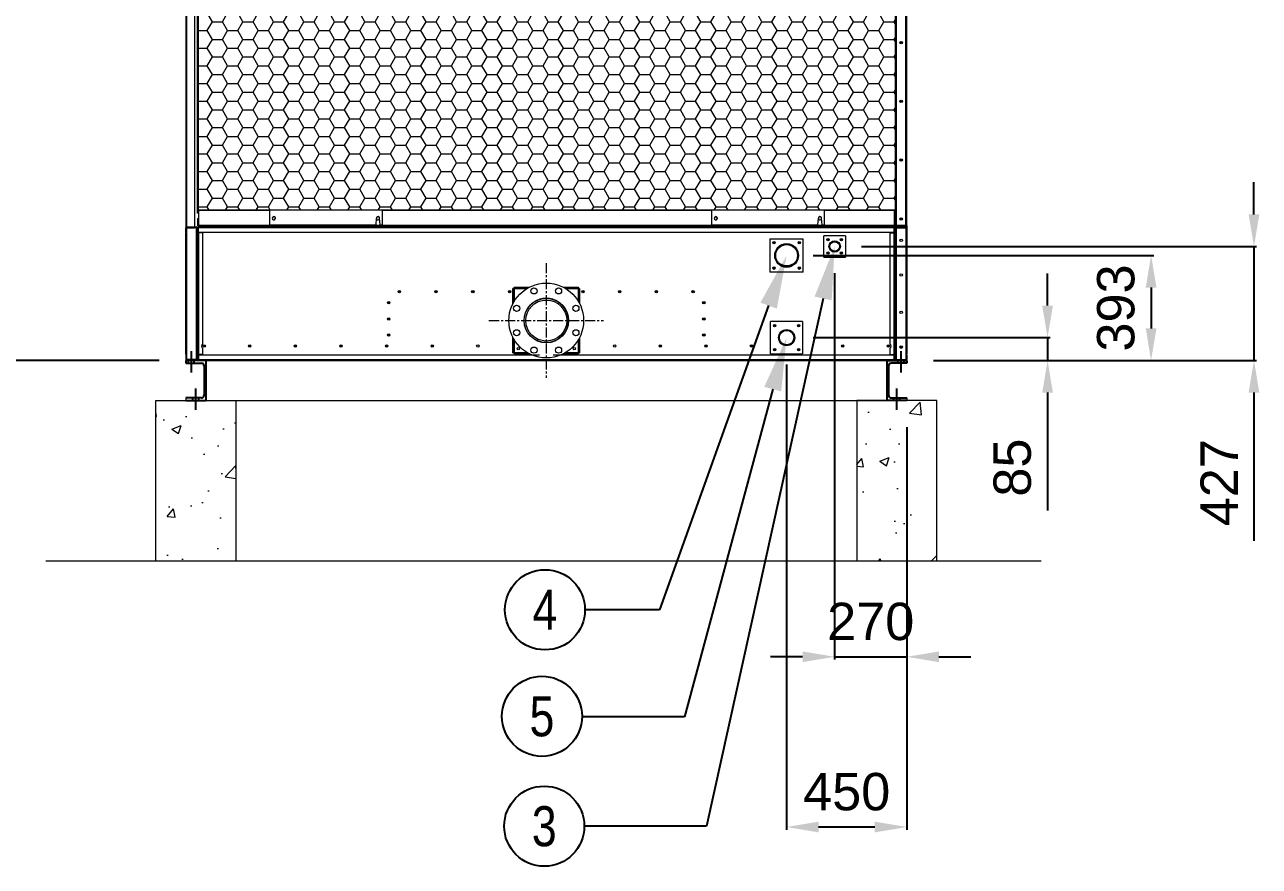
# Model space of a CAD drawing. Header units: millimetres. Extents: x 1416 to 30823, y 990 to 21785.
# Drawn here: x 4258 to 8881, y 6680 to 9830 of the extents above; entities that cross this region are included whole.
import ezdxf
from ezdxf import colors
from ezdxf.entities.mleader import LeaderData, LeaderLine
from ezdxf.enums import TextEntityAlignment as Align
from ezdxf.math import Vec2, Vec3

# ---------------------------------------------------------------- set-up
doc = ezdxf.new("R2010")
doc.units = ezdxf.units.MM
doc.linetypes.add('CENTER', pattern=[2, 1.25, -0.25, 0.25, -0.25])
doc.linetypes.add('CENTERX2', pattern=[4, 2.5, -0.5, 0.5, -0.5])
for name, color, linetype in [('center', 1, 'CENTER'), ('냉각탑_dim', 1, 'Continuous'), ('냉각탑_text', 3, 'Continuous'), ('냉각탑_기초', 23, 'Continuous')]:
    doc.layers.add(name, color=color, linetype=linetype)
doc.styles.get("Standard").update_dxf_attribs({"font": 'arial.ttf'})
doc.dimstyles.new('1.40', dxfattribs={"dimscale": 20, "dimtxt": 1.5, "dimasz": 1, "dimexe": 0.5, "dimexo": 0.5, "dimgap": 0.5, "dimtad": 1, "dimdec": 0, "dimzin": 0, "dimdsep": 46, "dimtxsty": 'Standard', "dimcen": 0, "dimclrd": 2, "dimclre": 2, "dimclrt": 3, "dimadec": 0, "dimazin": 0, "dimtfac": 1, "dimtdec": 0, "dimtmove": 0, "dimatfit": 0, "dimfxl": 1, "dimtolj": 1, "dimtzin": 0, "dimlwd": -1, "dimlwe": -1, "dimarcsym": 0})

# ---------------------------------------------------------------- blocks, each defined once
blk = doc.blocks.new('*D26')
at = {"color": 2, "transparency": 16777216}
for p, q in [((4760.8, 11573), (4040.5, 11573)), ((4050.5, 11453), (4050.5, 8693)), ((4760.8, 8573), (4040.5, 8573))]:
    blk.add_line(p, q, dxfattribs=at)
for points in [[(4030.5, 11453), (4070.5, 11453), (4050.5, 11573)], [(4030.5, 8693), (4070.5, 8693), (4050.5, 8573)]]:
    blk.add_solid(points, dxfattribs=at)
at = {"layer": 'Defpoints', "color": 0, "transparency": 16777216}
for p in [(4860.8, 11573), (4050.5, 8573), (4860.8, 8573)]:
    blk.add_point(p, dxfattribs=at)
at = {"color": 3, "lineweight": 5, "transparency": 16777216, "insert": (3919, 10073), "char_height": 140, "attachment_point": 5, "rotation": 90}
blk.add_mtext('\\A1;3000', dxfattribs=at)
blk = doc.blocks.new('*D27')
at = {"color": 2, "transparency": 16777216}
for p, q in [((8860.9, 9120), (8860.9, 9240)), ((7390.7, 9000), (8870.9, 9000)), ((8860.9, 9000), (8860.9, 8573)), ((7660.8, 8573), (8870.9, 8573)), ((8860.9, 8453), (8860.9, 7898))]:
    blk.add_line(p, q, dxfattribs=at)
for points in [[(8840.9, 9120), (8880.9, 9120), (8860.9, 9000)], [(8840.9, 8453), (8880.9, 8453), (8860.9, 8573)]]:
    blk.add_solid(points, dxfattribs=at)
at = {"layer": 'Defpoints', "color": 0, "transparency": 16777216}
for p in [(7290.7, 9000), (7560.8, 8573), (8860.9, 8573)]:
    blk.add_point(p, dxfattribs=at)
at = {"color": 3, "lineweight": 5, "transparency": 16777216, "insert": (8730.6, 8115.5), "char_height": 140, "attachment_point": 5, "rotation": 90}
blk.add_mtext('\\A1;427', dxfattribs=at)
blk = doc.blocks.new('*D28')
at = {"color": 2, "transparency": 16777216}
for p, q in [((7290.7, 8900), (7290.7, 7454)), ((7560.8, 8323), (7560.8, 7454)), ((7170.7, 7464), (7050.7, 7464)), ((7290.7, 7464), (7560.8, 7464)), ((7680.8, 7464), (7800.8, 7464))]:
    blk.add_line(p, q, dxfattribs=at)
for points in [[(7170.7, 7484), (7170.7, 7444), (7290.7, 7464)], [(7680.8, 7484), (7680.8, 7444), (7560.8, 7464)]]:
    blk.add_solid(points, dxfattribs=at)
at = {"layer": 'Defpoints', "color": 0, "transparency": 16777216}
for p in [(7290.7, 9000), (7560.8, 8423), (7560.8, 7464)]:
    blk.add_point(p, dxfattribs=at)
at = {"color": 3, "lineweight": 5, "transparency": 16777216, "insert": (7425.7, 7595.5), "char_height": 140, "attachment_point": 5}
blk.add_mtext('\\A1;270', dxfattribs=at)
blk = doc.blocks.new('*D29')
at = {"color": 2, "transparency": 16777216}
for p, q in [((8088, 8778.5), (8088, 8898.5)), ((7210.8, 8658.5), (8098, 8658.5)), ((8088, 8658.5), (8088, 8573)), ((7660.8, 8573), (8098, 8573)), ((8088, 8453), (8088, 8011.2))]:
    blk.add_line(p, q, dxfattribs=at)
for points in [[(8068, 8778.5), (8108, 8778.5), (8088, 8658.5)], [(8068, 8453), (8108, 8453), (8088, 8573)]]:
    blk.add_solid(points, dxfattribs=at)
at = {"layer": 'Defpoints', "color": 0, "transparency": 16777216}
for p in [(7110.8, 8658.5), (7560.8, 8573), (8088, 8573)]:
    blk.add_point(p, dxfattribs=at)
at = {"color": 3, "lineweight": 5, "transparency": 16777216, "insert": (7956.5, 8172.1), "char_height": 140, "attachment_point": 5, "rotation": 90}
blk.add_mtext('\\A1;85', dxfattribs=at)
blk = doc.blocks.new('*D30')
at = {"color": 2, "transparency": 16777216}
for p, q in [((7210.8, 8966.2), (8485.7, 8966.2)), ((8475.7, 8846.2), (8475.7, 8693)), ((7660.8, 8573), (8485.7, 8573))]:
    blk.add_line(p, q, dxfattribs=at)
for points in [[(8455.7, 8846.2), (8495.7, 8846.2), (8475.7, 8966.2)], [(8455.7, 8693), (8495.7, 8693), (8475.7, 8573)]]:
    blk.add_solid(points, dxfattribs=at)
at = {"layer": 'Defpoints', "color": 0, "transparency": 16777216}
for p in [(7110.8, 8966.2), (7560.8, 8573), (8475.7, 8573)]:
    blk.add_point(p, dxfattribs=at)
at = {"color": 3, "lineweight": 5, "transparency": 16777216, "insert": (8344.1, 8769.6), "char_height": 140, "attachment_point": 5, "rotation": 90}
blk.add_mtext('\\A1;393', dxfattribs=at)
blk = doc.blocks.new('*D31')
at = {"color": 2, "transparency": 16777216}
for p, q in [((7110.8, 8558.5), (7110.8, 6816.9)), ((7560.8, 8323), (7560.8, 6816.9)), ((7440.8, 6826.9), (7230.8, 6826.9))]:
    blk.add_line(p, q, dxfattribs=at)
for points in [[(7230.8, 6846.9), (7230.8, 6806.9), (7110.8, 6826.9)], [(7440.8, 6846.9), (7440.8, 6806.9), (7560.8, 6826.9)]]:
    blk.add_solid(points, dxfattribs=at)
at = {"layer": 'Defpoints', "color": 0, "transparency": 16777216}
for p in [(7110.8, 8658.5), (7560.8, 8423), (7110.8, 6826.9)]:
    blk.add_point(p, dxfattribs=at)
at = {"color": 3, "lineweight": 5, "transparency": 16777216, "insert": (7335.8, 6958.4), "char_height": 140, "attachment_point": 5}
blk.add_mtext('\\A1;450', dxfattribs=at)
blk = doc.blocks.new('3')
at = {"lineweight": 20}
h = blk.add_hatch(dxfattribs=at)
h.set_pattern_fill('HONEY', scale=12)
h.set_pattern_definition([(0, (-322680.533, -80467.947), (57.15, 32.9955677), [38.1, -76.2]), (120, (-322680.533, -80467.947), (-57.15, 32.995568), [38.1, -76.2]), (60, (-322680.533, -80467.947), (1e-07, 65.9911357), [-76.2, 38.1])])
h.paths.add_polyline_path([(4908.3, 11044), (4908.3, 9135.2), (7516.8, 9135.2), (7516.8, 11044)])
at = {"color": 7, "lineweight": 20}
for p, q in [((4860.8, 11336.4), (4860.8, 9069.5)), ((4863.9, 11333), (4863.9, 9073)), ((7518.7, 9078.1), (7518.7, 11327.9)), ((7521.9, 9078.1), (7521.9, 11327.9)), ((7557.7, 9078.1), (7557.7, 11327.9)), ((7560.8, 9078.1), (7560.8, 11327.9)), ((4893.7, 11277.8), (4893.7, 9073)), ((7516.8, 11250), (7516.8, 9124)), ((4904.8, 9124), (4904.8, 11054)), ((5595.8, 9135.2), (6830.8, 9135.2)), ((7513.3, 9078.8), (4908.3, 9078.8)), ((7513.3, 9075), (4908.3, 9075)), ((7513.3, 9073), (4908.3, 9073)), ((7513.3, 9069.5), (4908.3, 9069.5)), ((4908.3, 9053), (7513.3, 9053)), ((6184.9, 8593), (4908.3, 8593)), ((4908.3, 8576.5), (7513.3, 8576.5)), ((4908.3, 8573), (7013.3, 8573)), ((4908.3, 8573), (7513.3, 8573)), ((7513.3, 8593), (6236.6, 8593))]:
    blk.add_line(p, q, dxfattribs=at)
at = {"color": 7, "lineweight": 20, "ltscale": 0.001944}
for p, q in [((4908.3, 9124), (4904.8, 9124)), ((7516.8, 9124), (7513.3, 9124)), ((4899.3, 9069.5), (4902.8, 9069.5)), ((4908.3, 9073), (4908.3, 9069.5)), ((7513.3, 9073), (7513.3, 9069.5)), ((7522.3, 9069.5), (7518.7, 9069.5)), ((4864.3, 9051), (4860.8, 9051)), ((4904.8, 9051), (4908.3, 9051)), ((7516.8, 9051), (7513.3, 9051)), ((7557.3, 9051), (7560.8, 9051)), ((4864.3, 8595), (4860.8, 8595)), ((4899.3, 8576.5), (4902.8, 8576.5)), ((4904.8, 8595), (4908.3, 8595)), ((4908.3, 8573), (4908.3, 8576.5)), ((7516.8, 8595), (7513.3, 8595)), ((7513.3, 8573), (7513.3, 8576.5)), ((7522.3, 8576.5), (7518.7, 8576.5)), ((7557.3, 8595), (7560.8, 8595))]:
    blk.add_line(p, q, dxfattribs=at)
at = {"color": 7, "lineweight": 20, "ltscale": 0.031316}
for p, q in [((4908.3, 9135.2), (4908.3, 9078.8)), ((7513.3, 9135.2), (7513.3, 9078.8))]:
    blk.add_line(p, q, dxfattribs=at)
at = {"color": 7, "lineweight": 20, "ltscale": 0.148611}
blk.add_line((4908.3, 9135.2), (5175.8, 9135.2), dxfattribs=at)
at = {"color": 7, "lineweight": 20, "ltscale": 0.233333}
for p, q in [((5595.8, 9135.3), (5175.8, 9135.3)), ((7250.8, 9135.3), (6830.8, 9135.3))]:
    blk.add_line(p, q, dxfattribs=at)
at = {"color": 7, "lineweight": 20, "ltscale": 0.030439}
for p, q in [((5175.8, 9080.5), (5175.8, 9135.3)), ((5595.8, 9135.3), (5595.8, 9080.5)), ((6830.8, 9080.5), (6830.8, 9135.3)), ((7250.8, 9135.3), (7250.8, 9080.5))]:
    blk.add_line(p, q, dxfattribs=at)
at = {"color": 7, "lineweight": 20, "ltscale": 0.145833}
blk.add_line((7250.8, 9135.2), (7513.3, 9135.2), dxfattribs=at)
at = {"color": 7, "lineweight": 20, "ltscale": 0.010556}
blk.add_line((7515.3, 9105), (7515.3, 9124), dxfattribs=at)
at = {"color": 7, "lineweight": 20, "ltscale": 0.010555}
blk.add_line((7516.8, 9105), (7516.8, 9124), dxfattribs=at)
at = {"color": 7, "lineweight": 20, "ltscale": 0.009167}
for p, q in [((4860.8, 9053), (4860.8, 9069.5)), ((4862.8, 9053), (4862.8, 9069.5)), ((4908.3, 9053), (4908.3, 9069.5)), ((7513.3, 9053), (7513.3, 9069.5)), ((7558.8, 9069.5), (7558.8, 9053)), ((7560.8, 9069.5), (7560.8, 9053)), ((4924.8, 9051), (4908.3, 9051)), ((7496.8, 9051), (7513.3, 9051)), ((4860.8, 8593), (4860.8, 8576.5)), ((4862.8, 8593), (4862.8, 8576.5)), ((4924.8, 8595), (4908.3, 8595)), ((4908.3, 8593), (4908.3, 8576.5)), ((7496.8, 8595), (7513.3, 8595)), ((7513.3, 8593), (7513.3, 8576.5)), ((7558.8, 8593), (7558.8, 8576.5)), ((7560.8, 8593), (7560.8, 8576.5))]:
    blk.add_line(p, q, dxfattribs=at)
at = {"color": 7, "lineweight": 20, "ltscale": 0.011082}
for p, q in [((4863.9, 9070.9), (4863.9, 9051)), ((7557.7, 9070.9), (7557.7, 9051))]:
    blk.add_line(p, q, dxfattribs=at)
at = {"color": 7, "lineweight": 20, "ltscale": 0.019444}
for p, q in [((4864.3, 9073), (4899.3, 9073)), ((4899.3, 9071), (4864.3, 9071)), ((4899.3, 9069.5), (4864.3, 9069.5)), ((7557.3, 9073), (7522.3, 9073)), ((7557.3, 9071), (7522.3, 9071)), ((7557.3, 9069.5), (7522.3, 9069.5)), ((7522.3, 9069.5), (7557.3, 9069.5)), ((4864.3, 8576.5), (4899.3, 8576.5)), ((4864.3, 8575), (4899.3, 8575)), ((4864.3, 8573), (4899.3, 8573)), ((4864.3, 8573), (4899.3, 8573)), ((7522.3, 8576.5), (7557.3, 8576.5)), ((7557.3, 8575), (7522.3, 8575)), ((7557.3, 8573), (7522.3, 8573))]:
    blk.add_line(p, q, dxfattribs=at)
at = {"color": 7, "lineweight": 20, "ltscale": 0.010278}
for p, q in [((4864.3, 9051), (4864.3, 9069.5)), ((4904.8, 9069.5), (4904.8, 9051)), ((4906.8, 9051), (4906.8, 9069.5)), ((7513.3, 9051), (7513.3, 9069.5)), ((7514.8, 9069.5), (7514.8, 9051)), ((7516.8, 9051), (7516.8, 9069.5)), ((7557.3, 9069.5), (7557.3, 9051)), ((7557.3, 9069.5), (7557.3, 9051)), ((4864.3, 8576.5), (4864.3, 8595)), ((4904.8, 8595), (4904.8, 8576.5)), ((4906.8, 8576.5), (4906.8, 8595)), ((7513.3, 8576.5), (7513.3, 8595)), ((7514.8, 8595), (7514.8, 8576.5)), ((7516.8, 8576.5), (7516.8, 8595)), ((7557.3, 8595), (7557.3, 8576.5)), ((7557.3, 8595), (7557.3, 8576.5))]:
    blk.add_line(p, q, dxfattribs=at)
at = {"color": 7, "lineweight": 20, "ltscale": 0.016349}
blk.add_line((4864.3, 9069.5), (4893.7, 9069.5), dxfattribs=at)
at = {"color": 7, "lineweight": 20, "ltscale": 0.000833335}
blk.add_line((4893.7, 9071), (4893.7, 9069.5), dxfattribs=at)
at = {"color": 7, "lineweight": 20, "ltscale": 0.273889}
for p, q in [((4899.3, 9069.5), (4899.3, 8576.5)), ((4902.8, 9069.5), (4902.8, 8576.5)), ((7518.7, 8576.5), (7518.7, 9069.5)), ((7522.3, 8576.5), (7522.3, 9069.5))]:
    blk.add_line(p, q, dxfattribs=at)
at = {"color": 7, "lineweight": 20, "ltscale": 0.014722}
for p, q in [((4904.8, 9105), (4904.8, 9078.5)), ((4906.8, 9105), (4906.8, 9078.5)), ((7514.8, 9078.5), (7514.8, 9105)), ((7516.8, 9078.5), (7516.8, 9105))]:
    blk.add_line(p, q, dxfattribs=at)
at = {"color": 7, "lineweight": 20, "ltscale": 0.001111}
for p, q in [((4904.8, 9105), (4906.8, 9105)), ((4906.8, 9069.5), (4904.8, 9069.5)), ((5609.7, 9073), (5609.7, 9075)), ((5989.7, 9073), (5989.7, 9075)), ((6369.7, 9073), (6369.7, 9075)), ((6749.7, 9073), (6749.7, 9075)), ((7161.2, 9073), (7161.2, 9075)), ((7250.3, 9073), (7250.3, 9075)), ((7261.7, 9073), (7261.7, 9075)), ((7271.7, 9073), (7271.7, 9075)), ((7488.8, 9073), (7488.8, 9075)), ((7516.8, 9105), (7514.8, 9105)), ((7516.8, 9069.5), (7514.8, 9069.5)), ((4860.8, 9053), (4860.8, 9051)), ((4862.8, 9053), (4860.8, 9053)), ((4862.8, 9051), (4860.8, 9051)), ((4908.3, 9053), (4908.3, 9051)), ((7516.8, 9043.4), (7518.7, 9043.4)), ((7518.7, 9043), (7516.8, 9043)), ((7558.8, 9053), (7560.8, 9053)), ((7560.8, 9051), (7558.8, 9051)), ((7560.8, 9053), (7560.8, 9051)), ((4904.8, 9004.8), (4902.8, 9004.8)), ((4902.8, 8899.8), (4904.8, 8899.8)), ((4904.8, 8849.8), (4902.8, 8849.8)), ((7518.7, 8783), (7516.8, 8783)), ((4904.7, 8719.8), (4902.7, 8719.8)), ((4904.7, 8718.3), (4902.7, 8718.3)), ((7516.7, 8718.3), (7518.7, 8718.3)), ((7518.7, 8718.3), (7516.7, 8718.3)), ((7516.8, 8723), (7518.7, 8723)), ((7516.8, 8719.8), (7518.7, 8719.8)), ((4862.8, 8593), (4860.8, 8593)), ((4904.8, 8576.5), (4906.8, 8576.5)), ((4908.3, 8595), (4908.3, 8593)), ((7514.8, 8576.5), (7516.8, 8576.5)), ((7558.8, 8593), (7560.8, 8593))]:
    blk.add_line(p, q, dxfattribs=at)
at = {"color": 7, "lineweight": 20, "ltscale": 0.000833333}
for p, q in [((4908.3, 9069.5), (4906.8, 9069.5)), ((7513.3, 9069.5), (7514.8, 9069.5)), ((7520.8, 9069.5), (7522.3, 9069.5)), ((4862.8, 9051), (4864.3, 9051)), ((7558.8, 9051), (7557.3, 9051)), ((6090.5, 8842.9), (6089, 8842.9)), ((6090.5, 8842.9), (6090.5, 8844.4)), ((6331.1, 8842.9), (6331.1, 8844.4)), ((6331.1, 8842.9), (6332.6, 8842.9)), ((6090.5, 8602.3), (6089, 8602.3)), ((6090.5, 8602.3), (6090.5, 8600.8)), ((6331.1, 8602.3), (6331.1, 8600.8)), ((6331.1, 8602.3), (6332.6, 8602.3)), ((4908.3, 8576.5), (4906.8, 8576.5)), ((7513.3, 8576.5), (7514.8, 8576.5))]:
    blk.add_line(p, q, dxfattribs=at)
at = {"color": 7, "lineweight": 20, "ltscale": 0.002114}
for p, q in [((4908.3, 9075), (4908.3, 9078.8)), ((7513.3, 9075), (7513.3, 9078.8))]:
    blk.add_line(p, q, dxfattribs=at)
at = {"color": 7, "lineweight": 20, "ltscale": 9.68397e-05}
for p, q in [((5175.8, 9080.5), (5175.8, 9080.4)), ((5573.3, 9080.4), (5573.3, 9080.5)), ((5574.8, 9105.6), (5574.8, 9105.8)), ((5586.7, 9105.6), (5586.7, 9105.8)), ((5588.3, 9080.4), (5588.3, 9080.5)), ((5595.8, 9080.5), (5595.8, 9080.4)), ((6830.8, 9080.5), (6830.8, 9080.4)), ((7228.3, 9080.4), (7228.3, 9080.5)), ((7229.8, 9105.6), (7229.8, 9105.8)), ((7241.7, 9105.6), (7241.7, 9105.8)), ((7243.3, 9080.4), (7243.3, 9080.5)), ((7250.8, 9080.5), (7250.8, 9080.4))]:
    blk.add_line(p, q, dxfattribs=at)
at = {"color": 7, "lineweight": 20, "ltscale": 0.220833}
for p, q in [((5175.8, 9080.5), (5573.3, 9080.5)), ((5175.8, 9080.4), (5573.3, 9080.4)), ((6830.8, 9080.5), (7228.3, 9080.5)), ((6830.8, 9080.4), (7228.3, 9080.4))]:
    blk.add_line(p, q, dxfattribs=at)
at = {"color": 7, "lineweight": 20, "ltscale": 0.014059}
for p, q in [((5573.3, 9080.5), (5574.8, 9105.8)), ((5573.3, 9080.4), (5574.8, 9105.6)), ((5588.3, 9080.5), (5586.7, 9105.8)), ((5588.3, 9080.4), (5586.7, 9105.6)), ((7228.3, 9080.5), (7229.8, 9105.8)), ((7228.3, 9080.4), (7229.8, 9105.6)), ((7243.3, 9080.5), (7241.7, 9105.8)), ((7243.3, 9080.4), (7241.7, 9105.6))]:
    blk.add_line(p, q, dxfattribs=at)
at = {"color": 7, "lineweight": 20, "ltscale": 0.004167}
for p, q in [((5588.3, 9080.5), (5595.8, 9080.5)), ((5588.3, 9080.4), (5595.8, 9080.4)), ((7243.3, 9080.5), (7250.8, 9080.5)), ((7243.3, 9080.4), (7250.8, 9080.4))]:
    blk.add_line(p, q, dxfattribs=at)
at = {"color": 7, "lineweight": 20, "ltscale": 0.001112}
for p, q in [((7091.8, 9075), (7091.8, 9073)), ((7134.8, 9075), (7134.8, 9073)), ((4902.7, 8723), (4904.8, 8723)), ((4902.7, 8718.3), (4904.7, 8718.3)), ((4902.7, 8577.7), (4904.8, 8577.7))]:
    blk.add_line(p, q, dxfattribs=at)
at = {"color": 7, "lineweight": 20, "ltscale": 0.001106}
blk.add_line((7251.7, 9075), (7251.7, 9073), dxfattribs=at)
at = {"color": 7, "lineweight": 20, "ltscale": 0.003404}
blk.add_line((7515.3, 9069.5), (7515.3, 9075.6), dxfattribs=at)
at = {"color": 7, "lineweight": 20, "ltscale": 0.005}
for p, q in [((7516.8, 9069.5), (7516.8, 9078.5)), ((7522.2, 8573), (7513.2, 8573))]:
    blk.add_line(p, q, dxfattribs=at)
at = {"color": 7, "lineweight": 20, "ltscale": 0.001722}
for p, q in [((7521.9, 9078.1), (7518.7, 9078.1)), ((7560.8, 9078.1), (7557.7, 9078.1))]:
    blk.add_line(p, q, dxfattribs=at)
at = {"color": 7, "lineweight": 20, "ltscale": 0.004726}
blk.add_line((7518.7, 9069.5), (7518.7, 9078), dxfattribs=at)
at = {"color": 7, "lineweight": 20, "ltscale": 0.000833332}
blk.add_line((7521.9, 9078.1), (7521.9, 9076.6), dxfattribs=at)
at = {"color": 7, "lineweight": 20, "ltscale": 0.019889}
for p, q in [((7557.7, 9078.1), (7521.9, 9078.1)), ((7557.7, 9076.6), (7521.9, 9076.6)), ((7557.7, 9075), (7521.9, 9075))]:
    blk.add_line(p, q, dxfattribs=at)
at = {"color": 7, "lineweight": 20, "ltscale": 0.001123}
blk.add_line((7521.9, 9075), (7521.9, 9073), dxfattribs=at)
at = {"color": 7, "lineweight": 20, "ltscale": 0.000804013}
blk.add_line((7521.9, 9070.9), (7521.9, 9069.5), dxfattribs=at)
at = {"color": 7, "lineweight": 20, "ltscale": 0.00083418}
blk.add_line((7557.7, 9078.1), (7557.7, 9076.6), dxfattribs=at)
at = {"color": 7, "lineweight": 20, "ltscale": 0.000888889}
blk.add_line((7557.7, 9076.6), (7557.7, 9075), dxfattribs=at)
at = {"color": 7, "lineweight": 20, "ltscale": 0.001124}
blk.add_line((7557.7, 9075), (7557.7, 9073), dxfattribs=at)
at = {"color": 7, "lineweight": 20, "ltscale": 0.004777}
blk.add_line((7560.8, 9078.1), (7560.8, 9069.5), dxfattribs=at)
at = {"color": 7, "lineweight": 20, "ltscale": 0.253333}
for p, q in [((4860.8, 8595), (4860.8, 9051)), ((4864.3, 8595), (4864.3, 9051)), ((4904.8, 9051), (4904.8, 8595)), ((4908.3, 9051), (4908.3, 8595)), ((7513.3, 8595), (7513.3, 9051)), ((7516.8, 8595), (7516.8, 9051)), ((7557.3, 9051), (7557.3, 8595)), ((7560.8, 9051), (7560.8, 8595))]:
    blk.add_line(p, q, dxfattribs=at)
at = {"color": 7, "lineweight": 20, "ltscale": 0.230744}
for p, q in [((4924.8, 8635.7), (4924.8, 9051)), ((7496.8, 9051), (7496.8, 8635.7))]:
    blk.add_line(p, q, dxfattribs=at)
at = {"color": 7, "lineweight": 20, "ltscale": 0.069444}
for p, q in [((7048.3, 9028.7), (7048.3, 8903.7)), ((7048.3, 9028.7), (7173.3, 9028.7)), ((7173.3, 8903.7), (7173.3, 9028.7)), ((7173.3, 8903.7), (7048.3, 8903.7))]:
    blk.add_line(p, q, dxfattribs=at)
at = {"color": 7, "lineweight": 20, "ltscale": 0.044444}
for p, q in [((7250.7, 8960), (7250.7, 9040)), ((7330.7, 9040), (7250.7, 9040)), ((7330.7, 9040), (7330.7, 8960)), ((7250.7, 8960), (7330.7, 8960))]:
    blk.add_line(p, q, dxfattribs=at)
at = {"color": 7, "lineweight": 20, "ltscale": 0.004417}
for p, q in [((7560.8, 9051), (7560.8, 9043)), ((7560.8, 8602.9), (7560.8, 8595))]:
    blk.add_line(p, q, dxfattribs=at)
at = {"color": 7, "lineweight": 20, "ltscale": 0.052833}
for p, q in [((7560.8, 9043), (7560.8, 8947.9)), ((7560.8, 8928), (7560.8, 8832.9)), ((7560.8, 8813), (7560.8, 8717.9)), ((7560.8, 8698), (7560.8, 8602.9))]:
    blk.add_line(p, q, dxfattribs=at)
at = {"color": 7, "lineweight": 20, "ltscale": 0.058333}
blk.add_line((4902.8, 9004.8), (4902.8, 8899.8), dxfattribs=at)
at = {"color": 7, "lineweight": 20, "ltscale": 0.005528}
for p, q in [((7560.8, 8947.9), (7560.8, 8938)), ((7560.8, 8938), (7560.8, 8928)), ((7560.8, 8832.9), (7560.8, 8823)), ((7560.8, 8823), (7560.8, 8813)), ((7560.8, 8717.9), (7560.8, 8708)), ((7560.8, 8708), (7560.8, 8698))]:
    blk.add_line(p, q, dxfattribs=at)
at = {"color": 7, "lineweight": 20, "ltscale": 0.001778}
for p, q in [((6089, 8842.9), (6085.8, 8842.9)), ((6090.5, 8847.6), (6090.5, 8844.4)), ((6331.1, 8844.4), (6331.1, 8847.6)), ((6335.8, 8842.9), (6332.6, 8842.9)), ((6085.8, 8602.3), (6089, 8602.3)), ((6090.5, 8600.8), (6090.5, 8597.6)), ((6331.1, 8597.6), (6331.1, 8600.8)), ((6332.6, 8602.3), (6335.8, 8602.3))]:
    blk.add_line(p, q, dxfattribs=at)
at = {"color": 7, "lineweight": 20, "ltscale": 0.018362}
blk.add_line((6085.8, 8785.6), (6085.8, 8842.9), dxfattribs=at)
at = {"color": 7, "lineweight": 20, "ltscale": 0.01504}
blk.add_line((6089, 8791.6), (6089, 8842.9), dxfattribs=at)
at = {"color": 7, "lineweight": 20, "ltscale": 0.012858}
for p, q in [((6090.5, 8847.6), (6147.7, 8847.6)), ((6273.8, 8847.6), (6331.1, 8847.6))]:
    blk.add_line(p, q, dxfattribs=at)
at = {"color": 7, "lineweight": 20, "ltscale": 0.011072}
blk.add_line((6090.5, 8844.4), (6141.7, 8844.4), dxfattribs=at)
at = {"color": 7, "lineweight": 20, "ltscale": 0.010274}
for p, q in [((6090.5, 8842.9), (6139.1, 8842.9)), ((6282.4, 8842.9), (6331.1, 8842.9))]:
    blk.add_line(p, q, dxfattribs=at)
at = {"color": 7, "lineweight": 20, "ltscale": 0.013606}
blk.add_line((6090.5, 8842.9), (6090.5, 8794.2), dxfattribs=at)
at = {"color": 7, "lineweight": 20, "ltscale": 0.011073}
blk.add_line((6279.8, 8844.4), (6331.1, 8844.4), dxfattribs=at)
at = {"color": 7, "lineweight": 20, "ltscale": 0.013607}
blk.add_line((6331.1, 8794.2), (6331.1, 8842.9), dxfattribs=at)
at = {"color": 7, "lineweight": 20, "ltscale": 0.015041}
blk.add_line((6332.6, 8842.9), (6332.6, 8791.6), dxfattribs=at)
at = {"color": 7, "lineweight": 20, "ltscale": 0.018363}
blk.add_line((6335.8, 8842.9), (6335.8, 8785.6), dxfattribs=at)
at = {"color": 7, "lineweight": 20, "ltscale": 0.002588}
blk.add_line((6089, 8791.6), (6089, 8796.3), dxfattribs=at)
at = {"color": 7, "lineweight": 20, "ltscale": 0.002827}
blk.add_line((6090.5, 8799.3), (6090.5, 8794.2), dxfattribs=at)
at = {"color": 7, "lineweight": 20, "ltscale": 0.002826}
blk.add_line((6331.1, 8794.2), (6331.1, 8799.3), dxfattribs=at)
at = {"color": 7, "lineweight": 20, "ltscale": 0.002586}
blk.add_line((6332.6, 8796.3), (6332.6, 8791.6), dxfattribs=at)
at = {"color": 7, "lineweight": 20, "ltscale": 0.066667}
for p, q in [((7050.8, 8598.5), (7050.8, 8718.5)), ((7170.8, 8718.5), (7050.8, 8718.5)), ((7170.8, 8718.5), (7170.8, 8598.5)), ((7050.8, 8598.5), (7170.8, 8598.5))]:
    blk.add_line(p, q, dxfattribs=at)
at = {"color": 7, "lineweight": 20, "ltscale": 0.031807}
for p, q in [((6085.8, 8602.3), (6085.8, 8659.5)), ((6335.8, 8659.5), (6335.8, 8602.3)), ((6147.7, 8597.6), (6090.5, 8597.6)), ((6331.1, 8597.6), (6273.8, 8597.6))]:
    blk.add_line(p, q, dxfattribs=at)
at = {"color": 7, "lineweight": 20, "ltscale": 0.028485}
for p, q in [((6089, 8602.3), (6089, 8653.6)), ((6332.6, 8653.6), (6332.6, 8602.3)), ((6141.7, 8600.8), (6090.5, 8600.8)), ((6331.1, 8600.8), (6279.8, 8600.8))]:
    blk.add_line(p, q, dxfattribs=at)
at = {"color": 7, "lineweight": 20, "ltscale": 0.02705}
for p, q in [((6090.5, 8651), (6090.5, 8602.3)), ((6331.1, 8602.3), (6331.1, 8651)), ((6139.1, 8602.3), (6090.5, 8602.3)), ((6331.1, 8602.3), (6282.4, 8602.3))]:
    blk.add_line(p, q, dxfattribs=at)
at = {"color": 1, "linetype": 'CENTERX2', "ltscale": 50}
for p, q in [((4881.8, 8528), (4881.8, 8608)), ((7539.8, 8528), (7539.8, 8608)), ((4898.3, 8388), (4898.3, 8468)), ((7523.3, 8388), (7523.3, 8468))]:
    blk.add_line(p, q, dxfattribs=at)
at = {"color": 7, "lineweight": 20, "ltscale": 0.012967}
for p, q in [((4924.8, 8595), (4924.8, 8618.3)), ((7496.8, 8618.3), (7496.8, 8595))]:
    blk.add_line(p, q, dxfattribs=at)
at = {"color": 7, "lineweight": 25, "ltscale": 0.008333}
for p, q in [((4860.8, 8573), (4860.8, 8563)), ((7560.8, 8573), (7560.8, 8563))]:
    blk.add_line(p, q, dxfattribs=at)
at = {"color": 7, "lineweight": 25, "ltscale": 0.125}
for p, q in [((4935.8, 8573), (4860.8, 8573)), ((7485.8, 8573), (7560.8, 8573)), ((4860.8, 8423), (4935.8, 8423)), ((7560.8, 8423), (7485.8, 8423))]:
    blk.add_line(p, q, dxfattribs=at)
at = {"color": 7, "lineweight": 25, "ltscale": 0.05125}
for p, q in [((4860.8, 8563), (4919.3, 8563)), ((7560.8, 8563), (7502.3, 8563)), ((4919.3, 8433), (4860.8, 8433)), ((7502.3, 8433), (7560.8, 8433))]:
    blk.add_line(p, q, dxfattribs=at)
at = {"color": 7, "lineweight": 20, "ltscale": 0.000666671}
blk.add_line((4862.8, 8593), (4864, 8593), dxfattribs=at)
at = {"color": 7, "lineweight": 20, "ltscale": 0.0085}
for p, q in [((4864, 8577.7), (4864, 8593)), ((7557.6, 8593), (7557.6, 8577.7))]:
    blk.add_line(p, q, dxfattribs=at)
at = {"color": 7, "lineweight": 20, "ltscale": 0.019594}
for p, q in [((4900.7, 8576.2), (4865.5, 8576.2)), ((7520.8, 8576.2), (7556.1, 8576.2))]:
    blk.add_line(p, q, dxfattribs=at)
for p, q in [((4870.8, 8563), (4870.8, 8573)), ((4892.8, 8563), (4892.8, 8573)), ((7528.8, 8563), (7528.8, 8573)), ((7550.8, 8563), (7550.8, 8573)), ((4887.3, 8423), (4887.3, 8433)), ((4909.3, 8423), (4909.3, 8433)), ((7512.3, 8423), (7512.3, 8433)), ((7534.3, 8423), (7534.3, 8433))]:
    blk.add_line(p, q)
at = {"color": 7, "lineweight": 20, "ltscale": 0.004971}
for p, q in [((4899.3, 8573), (4908.2, 8573)), ((4908.2, 8573), (4899.3, 8573))]:
    blk.add_line(p, q, dxfattribs=at)
at = {"color": 7, "lineweight": 20, "ltscale": 0.003063}
for p, q in [((4908.3, 8576.2), (4902.7, 8576.2)), ((7513.3, 8576.2), (7518.8, 8576.2))]:
    blk.add_line(p, q, dxfattribs=at)
at = {"color": 7, "lineweight": 25, "ltscale": 0.091667}
for p, q in [((4929.3, 8553), (4929.3, 8443)), ((7492.3, 8553), (7492.3, 8443))]:
    blk.add_line(p, q, dxfattribs=at)
at = {"ltscale": 25}
for p, q in [((4935.8, 8573), (4935.8, 8423)), ((7485.8, 8573), (7485.8, 8423))]:
    blk.add_line(p, q, dxfattribs=at)
at = {"lineweight": 20}
blk.add_line((7485.8, 8573), (7560.8, 8573), dxfattribs=at)
at = {"color": 7, "lineweight": 20, "ltscale": 0.00111}
blk.add_line((7516.8, 8577.7), (7518.7, 8577.7), dxfattribs=at)
at = {"color": 7, "lineweight": 20, "ltscale": 0.000665871}
blk.add_line((7558.7, 8593), (7557.6, 8593), dxfattribs=at)
at = {"color": 7, "lineweight": 15, "ltscale": 0.0625}
for p, q in [((4860.8, 8433), (4860.8, 8423)), ((7560.8, 8433), (7560.8, 8423))]:
    blk.add_line(p, q, dxfattribs=at)
at = {"lineweight": 5}
blk.add_line((4935.8, 8423), (7485.8, 8423), dxfattribs=at)
at = {"color": 0, "lineweight": 20}
blk.add_lwpolyline([(4908.3, 11044), (7516.8, 11044), (7516.8, 9135.2), (4908.3, 9135.2)], close=True, dxfattribs=at)
at = {"color": 7, "lineweight": 20}
for centre, radius in [((7539.8, 9763), 4.5), ((7539.8, 9763), 3), ((7539.8, 9543), 4.5), ((7539.8, 9543), 3), ((7539.8, 9323), 4.5), ((7539.8, 9323), 3), ((7539.8, 9103), 4.5), ((7539.8, 9103), 3), ((7063.3, 9013.7), 4.5), ((7158.3, 9013.7), 4.5), ((7265.7, 9025), 4.5), ((7290.7, 9000), 21.4), ((7290.7, 9000), 17.7), ((7315.7, 9025), 4.5), ((7539.8, 9023), 4.5), ((7110.8, 8966.2), 44.5), ((7110.8, 8966.2), 40.9), ((7265.7, 8975), 4.5), ((7315.7, 8975), 4.5), ((7063.3, 8918.7), 4.5), ((7158.3, 8918.7), 4.5), ((7539.8, 8893), 4.5), ((5660.8, 8830.8), 4.5), ((5660.8, 8830.8), 3), ((5798.3, 8830.8), 4.5), ((5798.3, 8830.8), 3), ((5935.8, 8830.8), 4.5), ((5935.8, 8830.8), 3), ((6073.3, 8830.8), 4.5), ((6073.3, 8830.8), 3), ((6210.8, 8722.6), 140), ((6164.8, 8833.5), 11.5), ((6256.7, 8833.5), 11.5), ((6348.3, 8830.8), 4.5), ((6348.3, 8830.8), 3), ((6485.8, 8830.8), 4.5), ((6485.8, 8830.8), 3), ((6623.3, 8830.8), 4.5), ((6623.3, 8830.8), 3), ((6760.8, 8830.8), 4.5), ((6760.8, 8830.8), 3), ((5620.8, 8789), 4.5), ((5620.8, 8789), 3), ((6210.8, 8722.6), 83.3), ((6210.8, 8722.6), 82.6), ((6210.8, 8722.6), 76.8), ((6800.8, 8789), 4.5), ((6800.8, 8789), 3), ((6099.9, 8768.5), 11.5), ((6321.6, 8768.5), 11.5), ((7539.8, 8753), 4.5), ((5620.8, 8728.5), 4.5), ((5620.8, 8728.5), 3), ((6800.8, 8728.5), 4.5), ((6800.8, 8728.5), 3), ((7065.8, 8703.5), 4.5), ((7155.8, 8703.5), 4.5), ((5620.8, 8668), 4.5), ((5620.8, 8668), 3), ((6099.9, 8676.7), 11.5), ((6321.6, 8676.7), 11.5), ((6800.8, 8668), 4.5), ((6800.8, 8668), 3), ((7110.8, 8658.5), 30.2), ((7110.8, 8658.5), 27.1), ((4929.8, 8627), 4.5), ((4929.8, 8627), 3), ((5100.6, 8627), 4.5), ((5100.6, 8627), 3), ((5271.4, 8627), 4.5), ((5271.4, 8627), 3), ((5442.2, 8627), 4.5), ((5442.2, 8627), 3), ((5613, 8627), 4.5), ((5613, 8627), 3), ((5783.8, 8627), 4.5), ((5783.8, 8627), 3), ((5954.6, 8627), 4.5), ((6105.8, 8617.6), 4.5), ((6164.8, 8611.7), 11.5), ((6256.7, 8611.7), 11.5), ((6315.8, 8617.6), 4.5), ((6467, 8627), 4.5), ((6637.8, 8627), 4.5), ((6637.8, 8627), 3), ((6808.6, 8627), 4.5), ((6808.6, 8627), 3), ((6979.4, 8627), 4.5), ((6979.4, 8627), 3), ((7065.8, 8613.5), 4.5), ((7155.8, 8613.5), 4.5), ((7321, 8627), 4.5), ((7321, 8627), 3), ((7491.8, 8627), 4.5), ((7491.8, 8627), 3), ((7539.8, 8623), 4.5), ((7539.8, 8623), 3)]:
    blk.add_circle(centre, radius, dxfattribs=at)
at = {"lineweight": 5}
for centre in [(7063.3, 9013.7), (7158.3, 9013.7), (7265.7, 9025), (7315.7, 9025), (7265.7, 8975), (7315.7, 8975), (7063.3, 8918.7), (7158.3, 8918.7), (7065.8, 8703.5), (7155.8, 8703.5), (7065.8, 8613.5), (7155.8, 8613.5)]:
    blk.add_circle(centre, 3, dxfattribs=at)
at = {"color": 7, "lineweight": 20}
for centre, radius, start, end in [((7557.7, 9431.9), 3.1, 0, 0.1902), ((4864.3, 9069.5), 3.5, 90, 180), ((4864.3, 9069.5), 1.5, 90, 180), ((4899.3, 9069.5), 3.5, 0, 90), ((4899.3, 9069.5), 1.5, 0, 90), ((4908.3, 9078.5), 3.5, 180, 270), ((4908.3, 9078.5), 1.5, 180, 270), ((7513.3, 9078.5), 1.5, 270, 0), ((7513.3, 9078.5), 3.5, 270, 0), ((7521.9, 9078.1), 3.1, 180, 270), ((7522.3, 9069.5), 3.5, 90, 180), ((7521.9, 9078.1), 1.5, 180, 270), ((7522.3, 9069.5), 1.5, 90, 180), ((7557.3, 9069.5), 3.5, 0, 90), ((7557.3, 9069.5), 1.5, 0, 90), ((7557.7, 9078.1), 3.1, 270, 0), ((7557.7, 9078.1), 1.5, 270, 0), ((7110.8, 8974.2), 46, 223.1217, 316.8778), ((6210.8, 8722.6), 83, 23.225, 156.7771), ((4899.7, 8728.1), 3.1, 359.1371, 0), ((6210.8, 8722.6), 83, 170.6624, 172.3372), ((6210.8, 8722.6), 83, 7.6649, 9.3397), ((7556.1, 8718.3), 4.7, 0, 0.1593), ((4929.8, 8627), 10, 120.0003, 239.9997), ((7491.8, 8627), 10, 299.9997, 60.0003), ((7513.3, 8644.5), 3.5, 0, 0.237), ((7513.3, 8609.5), 3.5, 359.6715, 0), ((4864.3, 8576.5), 3.5, 180, 270), ((4864.3, 8576.5), 1.5, 180, 270), ((4865.5, 8577.7), 1.5, 180, 216.8695), ((4865.5, 8577.7), 1.5, 233.13, 270), ((4899.3, 8576.5), 3.5, 270, 0), ((4899.3, 8576.5), 1.5, 270, 0), ((7522.3, 8576.5), 3.5, 180, 270), ((7522.3, 8576.5), 1.5, 180, 270), ((7556.1, 8577.7), 1.5, 270, 306.87), ((7556.1, 8577.7), 1.5, 323.0389, 0), ((7557.3, 8576.5), 3.5, 270, 0), ((7557.3, 8576.5), 1.5, 270, 0), ((7556.1, 8577.7), 4.7, 359.266, 0)]:
    blk.add_arc(centre, radius, start, end, dxfattribs=at)
at = {"color": 7, "lineweight": 25}
for centre, start, end in [((4919.3, 8553), 0, 90), ((7502.3, 8553), 90, 180), ((4919.3, 8443), 270, 0), ((7502.3, 8443), 180, 270)]:
    blk.add_arc(centre, 10, start, end, dxfattribs=at)
at = {"color": 7, "lineweight": 20}
for centre, major_axis, ratio, start_param, end_param in [((5190.8, 9105.3), (6, 0), 0.996195, 1.070796, 3.127019), ((5190.8, 9105.5), (6, 0), 0.996195, 6.283156, 9.424749), ((5190.8, 9105.1), (6, 0), 0.996195, 1.070796, 3.112434), ((5190.8, 9105.3), (6, 0), 0.996195, 0.01459, 3.127019), ((5190.8, 9105.3), (6, 0), 0.996195, 0.01459, 1.070796), ((5190.8, 9105.1), (6, 0), 0.996195, 0.029174, 1.070796), ((5580.8, 9105.3), (6, 0), 0.996195, 6.283156, 9.424749), ((5580.8, 9105.5), (6, 0), 0.996195, 0.059508, 3.082088), ((5580.8, 9105.3), (6, 0), 0.996195, 0.059508, 3.082088), ((5580.8, 9105.1), (6, 0), 0.996195, 0.01459, 3.127019), ((6845.8, 9105.3), (6, 0), 0.996195, 1.070796, 3.127019), ((6845.8, 9105.5), (6, 0), 0.996195, 6.283156, 9.424749), ((6845.8, 9105.1), (6, 0), 0.996195, 1.070796, 3.112434), ((6845.8, 9105.3), (6, 0), 0.996195, 0.01459, 3.127019), ((6845.8, 9105.3), (6, 0), 0.996195, 0.01459, 1.070796), ((6845.8, 9105.1), (6, 0), 0.996195, 0.029174, 1.070796), ((7235.8, 9105.3), (6, 0), 0.996195, 6.283156, 9.424749), ((7235.8, 9105.5), (6, 0), 0.996195, 0.059508, 3.082088), ((7235.8, 9105.3), (6, 0), 0.996195, 0.059508, 3.082088), ((7235.8, 9105.1), (6, 0), 0.996195, 0.01459, 3.127019), ((5190.8, 9105.5), (6, 0), 0.996195, 3.141564, 5.783185), ((5190.8, 9105.5), (6, 0), 0.996195, 5.783185, 6.283156), ((5580.8, 9105.3), (6, 0), 0.996195, 3.141564, 4.212389), ((5580.8, 9105.3), (6, 0), 0.996195, 4.212389, 6.283156), ((6845.8, 9105.5), (6, 0), 0.996195, 3.141564, 5.783185), ((6845.8, 9105.5), (6, 0), 0.996195, 5.783185, 6.283156), ((7235.8, 9105.3), (6, 0), 0.996195, 3.141564, 4.212389), ((7235.8, 9105.3), (6, 0), 0.996195, 4.212389, 6.283156), ((7513.3, 8749.5), (3.5, 0), 0.999985, 6.283185, 6.297404), ((7513.3, 8744.5), (3.5, 0), 0.999985, 6.283185, 6.293671), ((7513.3, 8744.5), (-3.5, 0), 0.999966, 3.141593, 3.152037), ((7513.3, 8739.5), (-3.5, 0), 0.999966, 3.141593, 3.1558), ((7513.3, 8712.8), (3.5, 0), 0.999985, 6.267899, 6.283185), ((7513.3, 8709.7), (3.5, 0), 0.999985, 6.279226, 6.283185), ((7513.3, 8704.9), (3.5, 0), 0.999966, 6.279216, 6.283185)]:
    blk.add_ellipse(centre, major_axis=major_axis, ratio=ratio, start_param=start_param, end_param=end_param, dxfattribs=at)
at = {"layer": 'center', "lineweight": 20, "ltscale": 30}
for p, q in [((6210.8, 8937.1), (6210.8, 8508.1)), ((5996.3, 8722.6), (6425.3, 8722.6))]:
    blk.add_line(p, q, dxfattribs=at)

msp = doc.modelspace()

# ---------------------------------------------------------------- hatches: boundary and pattern name
at = {"layer": '냉각탑_기초', "lineweight": 20, "ltscale": 30}
h = msp.add_hatch(dxfattribs=at)
h.set_pattern_fill('AR-CONC', color=256, scale=50, style=0)
h.set_pattern_definition([(50, (-9880.27, -8118.33), (358.63, -31.376), [37.5, -412.5]), (355, (-9880.27, -8118.33), (-69.3757, 376.096), [30, -330]), (100.4514, (-9850.4, -8120.94), (289.2547, 344.72), [31.87, -350.571]), (46.1842, (-9880.27, -8018.33), (533.6205, -82.7595), [56.25, -618.75]), (96.6356, (-9835.8, -8025.2), (467.331, 487.059), [47.805, -525.856]), (351.1842, (-9880.3, -8018.33), (467.331, 487.059), [45, -495]), (21, (-9830.27, -8043.33), (298.4535, -201.3094), [37.5, -412.5]), (326, (-9830.27, -8043.33), (121.6577, 362.575), [30, -330]), (71.4514, (-9805.4, -8060.1), (420.1113, 161.265), [31.87, -350.571]), (37.5, (-9880.27, -8118.33), (6.0799, 166.4469), [0, -326, 0, -335, 0, -331.25]), (7.5, (-9880.27, -8118.33), (131.5348, 197.2059), [0, -191, 0, -318.5, 0, -126.25]), (327.5, (-9991.77, -8118.33), (266.9112, -11.2774), [0, -125, 0, -390, 0, -517.5]), (317.5, (-10041.77, -8118.33), (291.593, 50.0525), [0, -162.5, 0, -259, 0, -367.5])])
h.paths.add_polyline_path([(5048.3, 8423), (4748.3, 8423), (4748.3, 7823), (5048.3, 7823)])
h = msp.add_hatch(dxfattribs=at)
h.set_pattern_fill('AR-CONC', color=256, scale=50, style=0)
h.set_pattern_definition([(50, (-9385.27, -8118.33), (358.63, -31.376), [37.5, -412.5]), (355, (-9385.27, -8118.33), (-69.3757, 376.096), [30, -330]), (100.4514, (-9355.4, -8120.94), (289.2547, 344.72), [31.87, -350.571]), (46.1842, (-9385.27, -8018.33), (533.6205, -82.7595), [56.25, -618.75]), (96.6356, (-9340.8, -8025.2), (467.331, 487.059), [47.805, -525.856]), (351.1842, (-9385.3, -8018.33), (467.331, 487.059), [45, -495]), (21, (-9335.27, -8043.33), (298.4535, -201.3094), [37.5, -412.5]), (326, (-9335.27, -8043.33), (121.6577, 362.575), [30, -330]), (71.4514, (-9310.4, -8060.1), (420.1113, 161.265), [31.87, -350.571]), (37.5, (-9385.27, -8118.33), (6.0799, 166.4469), [0, -326, 0, -335, 0, -331.25]), (7.5, (-9385.27, -8118.33), (131.5348, 197.2059), [0, -191, 0, -318.5, 0, -126.25]), (327.5, (-9496.77, -8118.33), (266.9112, -11.2774), [0, -125, 0, -390, 0, -517.5]), (317.5, (-9546.77, -8118.33), (291.593, 50.0525), [0, -162.5, 0, -259, 0, -367.5])])
h.paths.add_polyline_path([(7373.3, 8423), (7673.3, 8423), (7673.3, 7823), (7373.3, 7823)])

# ---------------------------------------------------------------- linework, layer by layer
at = {"layer": '냉각탑_dim', "linetype": 'ByBlock', "lineweight": -3}
for centre in [(6205.8, 7640), (6194.6, 7241.4), (6203.2, 6829.9)]:
    msp.add_circle(centre, 150, dxfattribs=at)
at = {"layer": '냉각탑_기초', "lineweight": 20, "ltscale": 30}
msp.add_line((4336.2, 7823), (8064.6, 7823), dxfattribs=at)
for points in [[(4748.3, 7823), (4748.3, 8423), (5048.3, 8423), (5048.3, 7823)], [(7673.3, 7823), (7673.3, 8423), (7373.3, 8423), (7373.3, 7823)]]:
    msp.add_lwpolyline(points, dxfattribs=at)

# ---------------------------------------------------------------- block references
msp.add_blockref('3', (0, 0))

# ---------------------------------------------------------------- texts
at = {"layer": '냉각탑_text', "width": 0.8}
for s, p in [('4', (6205.8, 7640)), ('5', (6194.6, 7241.4)), ('3', (6203.2, 6829.9))]:
    msp.add_text(s, height=150, dxfattribs=at).set_placement(p, align=Align.MIDDLE_CENTER)

# ---------------------------------------------------------------- dimensions: what is measured, and where the dimension line sits
at = {"lineweight": 5}
for base, p1, p2, picture, middle in [((4050.5, 8573), (4860.8, 11573), (4860.8, 8573), '*D26', (3919, 10073)), ((8860.9, 8573), (7290.7, 9000), (7560.8, 8573), '*D27', (8730.6, 8115.5)), ((8087.9505, 8572.9917), (7110.754, 8658.489), (7560.7501, 8572.9917), '*D29', (7956.4702, 8172.0981))]:
    dim = msp.add_linear_dim(base=base, p1=p1, p2=p2, angle=90, dimstyle='1.40', override={"dimtxt": 7, "dimasz": 6, "dimexo": 5, "dimgap": 3}, dxfattribs=at)
    dim.commit()
    dim.dimension.update_dxf_attribs({"geometry": picture, "text_midpoint": middle})
dim = msp.add_linear_dim(base=(7560.8, 7464), p1=(7290.7, 9000), p2=(7560.8, 8423), dimstyle='1.40', override={"dimtxt": 7, "dimasz": 6, "dimexo": 5, "dimgap": 3}, dxfattribs=at)
dim.commit()
dim.dimension.update_dxf_attribs({"geometry": '*D28', "text_midpoint": (7425.7, 7464), "dimtype": 160})
dim = msp.add_linear_dim(base=(8475.7, 8573), p1=(7110.8, 8966.2), p2=(7560.8, 8573), angle=90, dimstyle='1.40', override={"dimtxt": 7, "dimasz": 6, "dimexo": 5, "dimgap": 3}, dxfattribs=at)
dim.commit()
dim.dimension.update_dxf_attribs({"geometry": '*D30', "text_midpoint": (8475.7, 8769.6), "dimtype": 160})
dim = msp.add_linear_dim(base=(7110.8, 6826.9), p1=(7560.8, 8423), p2=(7110.8, 8658.5), dimstyle='1.40', override={"dimtxt": 7, "dimasz": 6, "dimexo": 5, "dimgap": 3}, dxfattribs=at)
dim.commit()
dim.dimension.update_dxf_attribs({"geometry": '*D31', "text_midpoint": (7335.8, 6958.4)})

# ---------------------------------------------------------------- leaders
at = {"layer": '냉각탑_dim', "lineweight": -3}
ml = msp.add_multileader_mtext('Standard', dxfattribs=at)
ml.set_content('')
ml.set_leader_properties(color=256)
ml.build(insert=Vec2(0, 0))
ml.multileader.update_dxf_attribs({"text_right_attachment_type": 6, "dogleg_length": 5, "arrow_head_size": 199.5, "scale": 30})
ctx = ml.context
ctx.base_point, ctx.scale, ctx.char_height, ctx.arrow_head_size, ctx.landing_gap_size, ctx.plane_origin = Vec3(6353.2, 6829.9), 30, 7.18, 199.5, 3.59, Vec3(6374.6, 7694)
ctx.right_attachment, ctx.text_align_type = 6, 2
notes = []
notes.append((ctx, [(0, (1, 1, 0), (6810.7, 6829.9), (-1, 0), 457.5, [(0, [(7290.7, 9000)], 0, [])])]))
ctx.mtext, ml.multileader.dxf.content_type = None, 0
ml = msp.add_multileader_mtext('Standard', dxfattribs=at)
ml.set_content('')
ml.set_leader_properties(color=256)
ml.build(insert=Vec2(0, 0))
ml.multileader.update_dxf_attribs({"text_right_attachment_type": 6, "dogleg_length": 5, "arrow_head_size": 199.5, "scale": 30})
ctx = ml.context
ctx.base_point, ctx.scale, ctx.char_height, ctx.arrow_head_size, ctx.landing_gap_size, ctx.plane_origin = Vec3(6355.8, 7640.2), 30, 7.18, 199.5, 3.59, Vec3(5976.4, 7248.8)
ctx.right_attachment, ctx.text_align_type = 6, 2
notes.append((ctx, [(0, (1, 1, 0), (6635.3, 7640.2), (-1, 0), 279.5, [(0, [(7110.8, 8966.2)], 0, [])])]))
ctx.mtext, ml.multileader.dxf.content_type = None, 0
ml = msp.add_multileader_mtext('Standard', dxfattribs=at)
ml.set_content('')
ml.set_leader_properties(color=256)
ml.build(insert=Vec2(0, 0))
ml.multileader.update_dxf_attribs({"text_right_attachment_type": 6, "dogleg_length": 5, "arrow_head_size": 199.5, "scale": 30})
ctx = ml.context
ctx.base_point, ctx.scale, ctx.char_height, ctx.arrow_head_size, ctx.landing_gap_size, ctx.plane_origin = Vec3(6344.6, 7239.9), 30, 7.18, 199.5, 3.59, Vec3(6967.1, 6960.8)
ctx.right_attachment, ctx.text_align_type = 6, 2
notes.append((ctx, [(0, (1, 1, 0), (6728.1, 7239.9), (-1, 0), 383.5, [(0, [(7110.8, 8658.5)], 0, [])])]))
ctx.mtext, ml.multileader.dxf.content_type = None, 0
for ctx, leaders in notes:
    for number, flags, end, landing, length, lines in leaders:
        leader = LeaderData()
        leader.index, (leader.has_last_leader_line, leader.has_dogleg_vector, leader.attachment_direction) = number, flags
        leader.last_leader_point, leader.dogleg_vector, leader.dogleg_length = Vec3(end), Vec3(landing), length
        for number, points, colour, breaks in lines:
            line = LeaderLine()
            line.index, line.vertices, line.color, line.breaks = number, Vec3.list(points), colors.encode_raw_color(colour), breaks
            leader.lines.append(line)
        ctx.leaders.append(leader)

doc.saveas('drawing.dxf')
